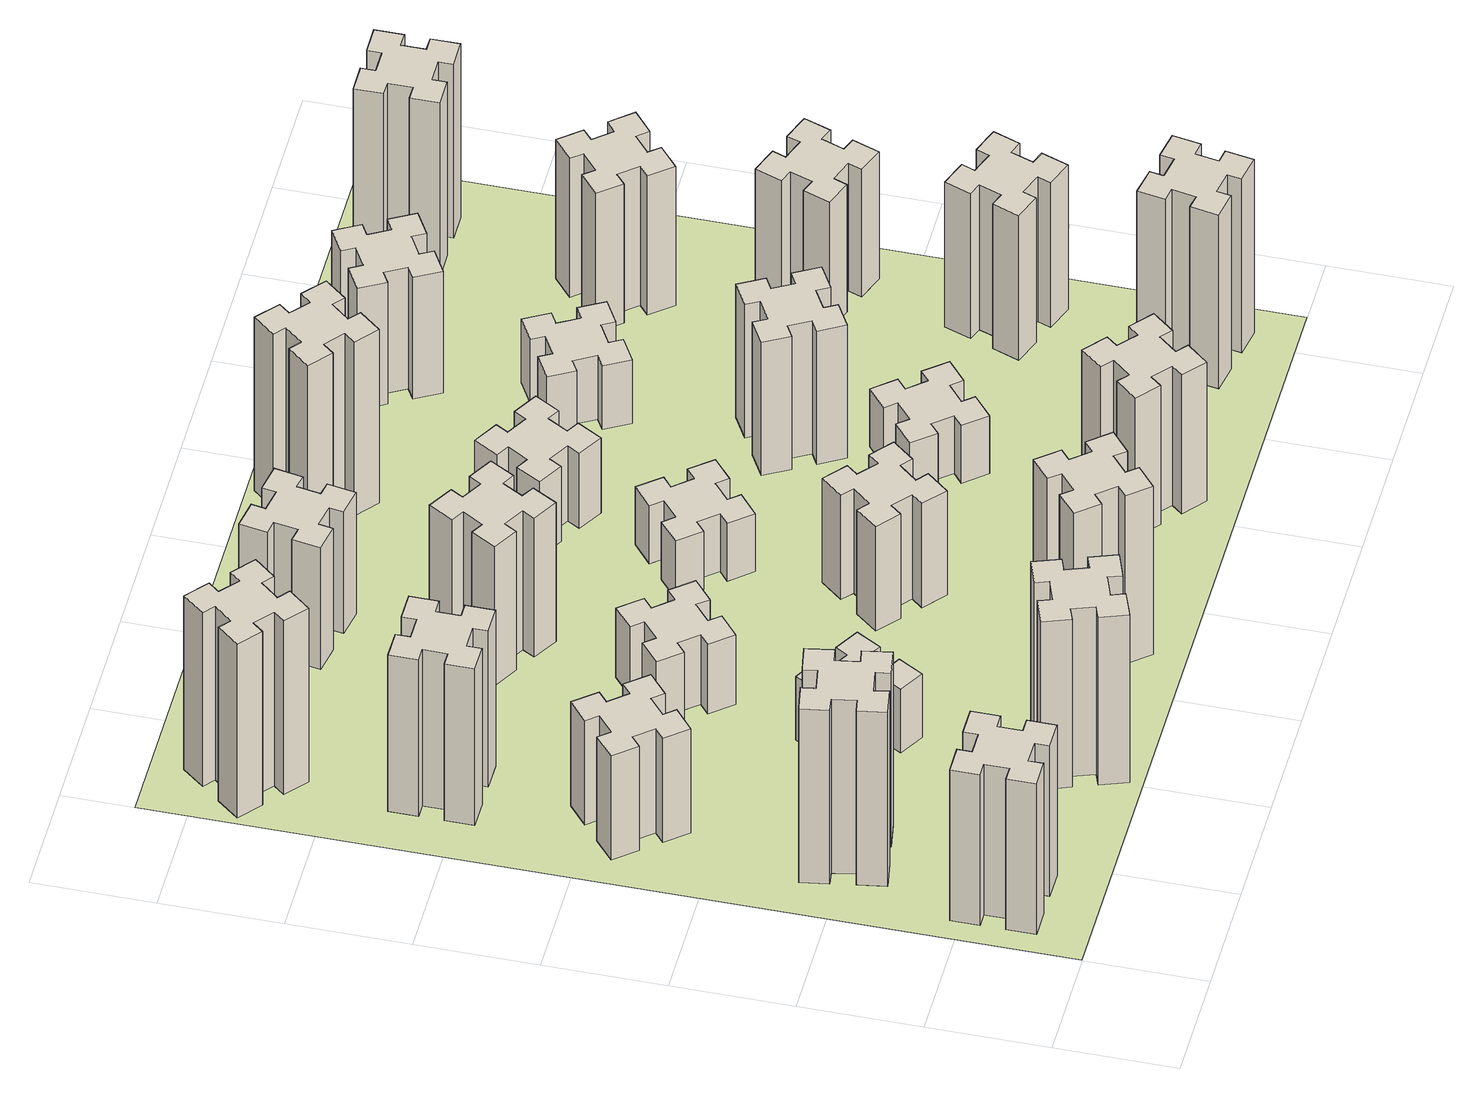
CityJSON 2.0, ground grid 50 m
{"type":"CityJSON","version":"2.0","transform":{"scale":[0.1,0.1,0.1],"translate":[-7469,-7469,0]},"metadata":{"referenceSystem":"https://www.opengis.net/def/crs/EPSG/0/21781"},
"CityObjects":{
"building1":{"type":"Building","attributes":{"class":"1000","function":"1000","usage":"1000","yearOfConstruction":2016,"roofType":"1000","measuredHeight":78,"storeysAboveGround":30,"storeysBelowGround":0},"geometry":[{"type":"Solid","lod":"1","boundaries":[[[[0,1,2,3,4,5,6,7,8,9,10,11,12,13,14,15,16,17,18,19]],[[17,16,20,21]],[[16,15,22,20]],[[15,14,23,22]],[[14,13,24,23]],[[13,12,25,24]],[[12,11,26,25]],[[11,10,27,26]],[[10,9,28,27]],[[9,8,29,28]],[[8,7,30,29]],[[7,6,31,30]],[[6,5,32,31]],[[5,4,33,32]],[[4,3,34,33]],[[3,2,35,34]],[[2,1,36,35]],[[1,0,37,36]],[[0,19,38,37]],[[19,18,39,38]],[[18,17,21,39]],[[24,25,26,27,28,29,30,31,32,33,34,35,36,37,38,39,21,20,22,23]]]]}]},
"building2":{"type":"Building","attributes":{"class":"1000","function":"1000","usage":"1000","yearOfConstruction":2016,"roofType":"1000","measuredHeight":90,"storeysAboveGround":30,"storeysBelowGround":0},"geometry":[{"type":"Solid","lod":"1","boundaries":[[[[40,41,42,43,44,45,46,47,48,49,50,51,52,53,54,55,56,57,58,59]],[[57,56,60,61]],[[56,55,62,60]],[[55,54,63,62]],[[54,53,64,63]],[[53,52,65,64]],[[52,51,66,65]],[[51,50,67,66]],[[50,49,68,67]],[[49,48,69,68]],[[48,47,70,69]],[[47,46,71,70]],[[46,45,72,71]],[[45,44,73,72]],[[44,43,74,73]],[[43,42,75,74]],[[42,41,76,75]],[[41,40,77,76]],[[40,59,78,77]],[[59,58,79,78]],[[58,57,61,79]],[[64,65,66,67,68,69,70,71,72,73,74,75,76,77,78,79,61,60,62,63]]]]}]},
"building3":{"type":"Building","attributes":{"class":"1000","function":"1000","usage":"1000","yearOfConstruction":2016,"roofType":"1000","measuredHeight":54,"storeysAboveGround":30,"storeysBelowGround":0},"geometry":[{"type":"Solid","lod":"1","boundaries":[[[[80,81,82,83,84,85,86,87,88,89,90,91,92,93,94,95,96,97,98,99]],[[97,96,100,101]],[[96,95,102,100]],[[95,94,103,102]],[[94,93,104,103]],[[93,92,105,104]],[[92,91,106,105]],[[91,90,107,106]],[[90,89,108,107]],[[89,88,109,108]],[[88,87,110,109]],[[87,86,111,110]],[[86,85,112,111]],[[85,84,113,112]],[[84,83,114,113]],[[83,82,115,114]],[[82,81,116,115]],[[81,80,117,116]],[[80,99,118,117]],[[99,98,119,118]],[[98,97,101,119]],[[104,105,106,107,108,109,110,111,112,113,114,115,116,117,118,119,101,100,102,103]]]]}]},
"building4":{"type":"Building","attributes":{"class":"1000","function":"1000","usage":"1000","yearOfConstruction":2016,"roofType":"1000","measuredHeight":81,"storeysAboveGround":30,"storeysBelowGround":0},"geometry":[{"type":"Solid","lod":"1","boundaries":[[[[120,121,122,123,124,125,126,127,128,129,130,131,132,133,134,135,136,137,138,139]],[[137,136,140,141]],[[136,135,142,140]],[[135,134,143,142]],[[134,133,144,143]],[[133,132,145,144]],[[132,131,146,145]],[[131,130,147,146]],[[130,129,148,147]],[[129,128,149,148]],[[128,127,150,149]],[[127,126,151,150]],[[126,125,152,151]],[[125,124,153,152]],[[124,123,154,153]],[[123,122,155,154]],[[122,121,156,155]],[[121,120,157,156]],[[120,139,158,157]],[[139,138,159,158]],[[138,137,141,159]],[[144,145,146,147,148,149,150,151,152,153,154,155,156,157,158,159,141,140,142,143]]]]}]},
"building5":{"type":"Building","attributes":{"class":"1000","function":"1000","usage":"1000","yearOfConstruction":2016,"roofType":"1000","measuredHeight":87,"storeysAboveGround":30,"storeysBelowGround":0},"geometry":[{"type":"Solid","lod":"1","boundaries":[[[[160,161,162,163,164,165,166,167,168,169,170,171,172,173,174,175,176,177,178,179]],[[177,176,180,181]],[[176,175,182,180]],[[175,174,183,182]],[[174,173,184,183]],[[173,172,185,184]],[[172,171,186,185]],[[171,170,187,186]],[[170,169,188,187]],[[169,168,189,188]],[[168,167,190,189]],[[167,166,191,190]],[[166,165,192,191]],[[165,164,193,192]],[[164,163,194,193]],[[163,162,195,194]],[[162,161,196,195]],[[161,160,197,196]],[[160,179,198,197]],[[179,178,199,198]],[[178,177,181,199]],[[184,185,186,187,188,189,190,191,192,193,194,195,196,197,198,199,181,180,182,183]]]]}]},
"building6":{"type":"Building","attributes":{"class":"1000","function":"1000","usage":"1000","yearOfConstruction":2016,"roofType":"1000","measuredHeight":90,"storeysAboveGround":30,"storeysBelowGround":0},"geometry":[{"type":"Solid","lod":"1","boundaries":[[[[200,201,202,203,204,205,206,207,208,209,210,211,212,213,214,215,216,217,218,219]],[[217,216,220,221]],[[216,215,222,220]],[[215,214,223,222]],[[214,213,224,223]],[[213,212,225,224]],[[212,211,226,225]],[[211,210,227,226]],[[210,209,228,227]],[[209,208,229,228]],[[208,207,230,229]],[[207,206,231,230]],[[206,205,232,231]],[[205,204,233,232]],[[204,203,234,233]],[[203,202,235,234]],[[202,201,236,235]],[[201,200,237,236]],[[200,219,238,237]],[[219,218,239,238]],[[218,217,221,239]],[[224,225,226,227,228,229,230,231,232,233,234,235,236,237,238,239,221,220,222,223]]]]}]},
"building7":{"type":"Building","attributes":{"class":"1000","function":"1000","usage":"1000","yearOfConstruction":2016,"roofType":"1000","measuredHeight":33,"storeysAboveGround":30,"storeysBelowGround":0},"geometry":[{"type":"Solid","lod":"1","boundaries":[[[[240,241,242,243,244,245,246,247,248,249,250,251,252,253,254,255,256,257,258,259]],[[257,256,260,261]],[[256,255,262,260]],[[255,254,263,262]],[[254,253,264,263]],[[253,252,265,264]],[[252,251,266,265]],[[251,250,267,266]],[[250,249,268,267]],[[249,248,269,268]],[[248,247,270,269]],[[247,246,271,270]],[[246,245,272,271]],[[245,244,273,272]],[[244,243,274,273]],[[243,242,275,274]],[[242,241,276,275]],[[241,240,277,276]],[[240,259,278,277]],[[259,258,279,278]],[[258,257,261,279]],[[264,265,266,267,268,269,270,271,272,273,274,275,276,277,278,279,261,260,262,263]]]]}]},
"building8":{"type":"Building","attributes":{"class":"1000","function":"1000","usage":"1000","yearOfConstruction":2016,"roofType":"1000","measuredHeight":36,"storeysAboveGround":30,"storeysBelowGround":0},"geometry":[{"type":"Solid","lod":"1","boundaries":[[[[280,281,282,283,284,285,286,287,288,289,290,291,292,293,294,295,296,297,298,299]],[[297,296,300,301]],[[296,295,302,300]],[[295,294,303,302]],[[294,293,304,303]],[[293,292,305,304]],[[292,291,306,305]],[[291,290,307,306]],[[290,289,308,307]],[[289,288,309,308]],[[288,287,310,309]],[[287,286,311,310]],[[286,285,312,311]],[[285,284,313,312]],[[284,283,314,313]],[[283,282,315,314]],[[282,281,316,315]],[[281,280,317,316]],[[280,299,318,317]],[[299,298,319,318]],[[298,297,301,319]],[[304,305,306,307,308,309,310,311,312,313,314,315,316,317,318,319,301,300,302,303]]]]}]},
"building9":{"type":"Building","attributes":{"class":"1000","function":"1000","usage":"1000","yearOfConstruction":2016,"roofType":"1000","measuredHeight":87,"storeysAboveGround":30,"storeysBelowGround":0},"geometry":[{"type":"Solid","lod":"1","boundaries":[[[[320,321,322,323,324,325,326,327,328,329,330,331,332,333,334,335,336,337,338,339]],[[337,336,340,341]],[[336,335,342,340]],[[335,334,343,342]],[[334,333,344,343]],[[333,332,345,344]],[[332,331,346,345]],[[331,330,347,346]],[[330,329,348,347]],[[329,328,349,348]],[[328,327,350,349]],[[327,326,351,350]],[[326,325,352,351]],[[325,324,353,352]],[[324,323,354,353]],[[323,322,355,354]],[[322,321,356,355]],[[321,320,357,356]],[[320,339,358,357]],[[339,338,359,358]],[[338,337,341,359]],[[344,345,346,347,348,349,350,351,352,353,354,355,356,357,358,359,341,340,342,343]]]]}]},
"building10":{"type":"Building","attributes":{"class":"1000","function":"1000","usage":"1000","yearOfConstruction":2016,"roofType":"1000","measuredHeight":72,"storeysAboveGround":30,"storeysBelowGround":0},"geometry":[{"type":"Solid","lod":"1","boundaries":[[[[360,361,362,363,364,365,366,367,368,369,370,371,372,373,374,375,376,377,378,379]],[[377,376,380,381]],[[376,375,382,380]],[[375,374,383,382]],[[374,373,384,383]],[[373,372,385,384]],[[372,371,386,385]],[[371,370,387,386]],[[370,369,388,387]],[[369,368,389,388]],[[368,367,390,389]],[[367,366,391,390]],[[366,365,392,391]],[[365,364,393,392]],[[364,363,394,393]],[[363,362,395,394]],[[362,361,396,395]],[[361,360,397,396]],[[360,379,398,397]],[[379,378,399,398]],[[378,377,381,399]],[[384,385,386,387,388,389,390,391,392,393,394,395,396,397,398,399,381,380,382,383]]]]}]},
"building11":{"type":"Building","attributes":{"class":"1000","function":"1000","usage":"1000","yearOfConstruction":2016,"roofType":"1000","measuredHeight":63,"storeysAboveGround":30,"storeysBelowGround":0},"geometry":[{"type":"Solid","lod":"1","boundaries":[[[[400,401,402,403,404,405,406,407,408,409,410,411,412,413,414,415,416,417,418,419]],[[417,416,420,421]],[[416,415,422,420]],[[415,414,423,422]],[[414,413,424,423]],[[413,412,425,424]],[[412,411,426,425]],[[411,410,427,426]],[[410,409,428,427]],[[409,408,429,428]],[[408,407,430,429]],[[407,406,431,430]],[[406,405,432,431]],[[405,404,433,432]],[[404,403,434,433]],[[403,402,435,434]],[[402,401,436,435]],[[401,400,437,436]],[[400,419,438,437]],[[419,418,439,438]],[[418,417,421,439]],[[424,425,426,427,428,429,430,431,432,433,434,435,436,437,438,439,421,420,422,423]]]]}]},
"building12":{"type":"Building","attributes":{"class":"1000","function":"1000","usage":"1000","yearOfConstruction":2016,"roofType":"1000","measuredHeight":54,"storeysAboveGround":30,"storeysBelowGround":0},"geometry":[{"type":"Solid","lod":"1","boundaries":[[[[440,441,442,443,444,445,446,447,448,449,450,451,452,453,454,455,456,457,458,459]],[[457,456,460,461]],[[456,455,462,460]],[[455,454,463,462]],[[454,453,464,463]],[[453,452,465,464]],[[452,451,466,465]],[[451,450,467,466]],[[450,449,468,467]],[[449,448,469,468]],[[448,447,470,469]],[[447,446,471,470]],[[446,445,472,471]],[[445,444,473,472]],[[444,443,474,473]],[[443,442,475,474]],[[442,441,476,475]],[[441,440,477,476]],[[440,459,478,477]],[[459,458,479,478]],[[458,457,461,479]],[[464,465,466,467,468,469,470,471,472,473,474,475,476,477,478,479,461,460,462,463]]]]}]},
"building13":{"type":"Building","attributes":{"class":"1000","function":"1000","usage":"1000","yearOfConstruction":2016,"roofType":"1000","measuredHeight":30,"storeysAboveGround":30,"storeysBelowGround":0},"geometry":[{"type":"Solid","lod":"1","boundaries":[[[[480,481,482,483,484,485,486,487,488,489,490,491,492,493,494,495,496,497,498,499]],[[497,496,500,501]],[[496,495,502,500]],[[495,494,503,502]],[[494,493,504,503]],[[493,492,505,504]],[[492,491,506,505]],[[491,490,507,506]],[[490,489,508,507]],[[489,488,509,508]],[[488,487,510,509]],[[487,486,511,510]],[[486,485,512,511]],[[485,484,513,512]],[[484,483,514,513]],[[483,482,515,514]],[[482,481,516,515]],[[481,480,517,516]],[[480,499,518,517]],[[499,498,519,518]],[[498,497,501,519]],[[504,505,506,507,508,509,510,511,512,513,514,515,516,517,518,519,501,500,502,503]]]]}]},
"building14":{"type":"Building","attributes":{"class":"1000","function":"1000","usage":"1000","yearOfConstruction":2016,"roofType":"1000","measuredHeight":72,"storeysAboveGround":30,"storeysBelowGround":0},"geometry":[{"type":"Solid","lod":"1","boundaries":[[[[520,521,522,523,524,525,526,527,528,529,530,531,532,533,534,535,536,537,538,539]],[[537,536,540,541]],[[536,535,542,540]],[[535,534,543,542]],[[534,533,544,543]],[[533,532,545,544]],[[532,531,546,545]],[[531,530,547,546]],[[530,529,548,547]],[[529,528,549,548]],[[528,527,550,549]],[[527,526,551,550]],[[526,525,552,551]],[[525,524,553,552]],[[524,523,554,553]],[[523,522,555,554]],[[522,521,556,555]],[[521,520,557,556]],[[520,539,558,557]],[[539,538,559,558]],[[538,537,541,559]],[[544,545,546,547,548,549,550,551,552,553,554,555,556,557,558,559,541,540,542,543]]]]}]},
"building15":{"type":"Building","attributes":{"class":"1000","function":"1000","usage":"1000","yearOfConstruction":2016,"roofType":"1000","measuredHeight":39,"storeysAboveGround":30,"storeysBelowGround":0},"geometry":[{"type":"Solid","lod":"1","boundaries":[[[[560,561,562,563,564,565,566,567,568,569,570,571,572,573,574,575,576,577,578,579]],[[577,576,580,581]],[[576,575,582,580]],[[575,574,583,582]],[[574,573,584,583]],[[573,572,585,584]],[[572,571,586,585]],[[571,570,587,586]],[[570,569,588,587]],[[569,568,589,588]],[[568,567,590,589]],[[567,566,591,590]],[[566,565,592,591]],[[565,564,593,592]],[[564,563,594,593]],[[563,562,595,594]],[[562,561,596,595]],[[561,560,597,596]],[[560,579,598,597]],[[579,578,599,598]],[[578,577,581,599]],[[584,585,586,587,588,589,590,591,592,593,594,595,596,597,598,599,581,580,582,583]]]]}]},
"building16":{"type":"Building","attributes":{"class":"1000","function":"1000","usage":"1000","yearOfConstruction":2016,"roofType":"1000","measuredHeight":90,"storeysAboveGround":30,"storeysBelowGround":0},"geometry":[{"type":"Solid","lod":"1","boundaries":[[[[600,601,602,603,604,605,606,607,608,609,610,611,612,613,614,615,616,617,618,619]],[[617,616,620,621]],[[616,615,622,620]],[[615,614,623,622]],[[614,613,624,623]],[[613,612,625,624]],[[612,611,626,625]],[[611,610,627,626]],[[610,609,628,627]],[[609,608,629,628]],[[608,607,630,629]],[[607,606,631,630]],[[606,605,632,631]],[[605,604,633,632]],[[604,603,634,633]],[[603,602,635,634]],[[602,601,636,635]],[[601,600,637,636]],[[600,619,638,637]],[[619,618,639,638]],[[618,617,621,639]],[[624,625,626,627,628,629,630,631,632,633,634,635,636,637,638,639,621,620,622,623]]]]}]},
"building17":{"type":"Building","attributes":{"class":"1000","function":"1000","usage":"1000","yearOfConstruction":2016,"roofType":"1000","measuredHeight":30,"storeysAboveGround":30,"storeysBelowGround":0},"geometry":[{"type":"Solid","lod":"1","boundaries":[[[[640,641,642,643,644,645,646,647,648,649,650,651,652,653,654,655,656,657,658,659]],[[657,656,660,661]],[[656,655,662,660]],[[655,654,663,662]],[[654,653,664,663]],[[653,652,665,664]],[[652,651,666,665]],[[651,650,667,666]],[[650,649,668,667]],[[649,648,669,668]],[[648,647,670,669]],[[647,646,671,670]],[[646,645,672,671]],[[645,644,673,672]],[[644,643,674,673]],[[643,642,675,674]],[[642,641,676,675]],[[641,640,677,676]],[[640,659,678,677]],[[659,658,679,678]],[[658,657,661,679]],[[664,665,666,667,668,669,670,671,672,673,674,675,676,677,678,679,661,660,662,663]]]]}]},
"building18":{"type":"Building","attributes":{"class":"1000","function":"1000","usage":"1000","yearOfConstruction":2016,"roofType":"1000","measuredHeight":69,"storeysAboveGround":30,"storeysBelowGround":0},"geometry":[{"type":"Solid","lod":"1","boundaries":[[[[680,681,682,683,684,685,686,687,688,689,690,691,692,693,694,695,696,697,698,699]],[[697,696,700,701]],[[696,695,702,700]],[[695,694,703,702]],[[694,693,704,703]],[[693,692,705,704]],[[692,691,706,705]],[[691,690,707,706]],[[690,689,708,707]],[[689,688,709,708]],[[688,687,710,709]],[[687,686,711,710]],[[686,685,712,711]],[[685,684,713,712]],[[684,683,714,713]],[[683,682,715,714]],[[682,681,716,715]],[[681,680,717,716]],[[680,699,718,717]],[[699,698,719,718]],[[698,697,701,719]],[[704,705,706,707,708,709,710,711,712,713,714,715,716,717,718,719,701,700,702,703]]]]}]},
"building19":{"type":"Building","attributes":{"class":"1000","function":"1000","usage":"1000","yearOfConstruction":2016,"roofType":"1000","measuredHeight":33,"storeysAboveGround":30,"storeysBelowGround":0},"geometry":[{"type":"Solid","lod":"1","boundaries":[[[[720,721,722,723,724,725,726,727,728,729,730,731,732,733,734,735,736,737,738,739]],[[737,736,740,741]],[[736,735,742,740]],[[735,734,743,742]],[[734,733,744,743]],[[733,732,745,744]],[[732,731,746,745]],[[731,730,747,746]],[[730,729,748,747]],[[729,728,749,748]],[[728,727,750,749]],[[727,726,751,750]],[[726,725,752,751]],[[725,724,753,752]],[[724,723,754,753]],[[723,722,755,754]],[[722,721,756,755]],[[721,720,757,756]],[[720,739,758,757]],[[739,738,759,758]],[[738,737,741,759]],[[744,745,746,747,748,749,750,751,752,753,754,755,756,757,758,759,741,740,742,743]]]]}]},
"building20":{"type":"Building","attributes":{"class":"1000","function":"1000","usage":"1000","yearOfConstruction":2016,"roofType":"1000","measuredHeight":90,"storeysAboveGround":30,"storeysBelowGround":0},"geometry":[{"type":"Solid","lod":"1","boundaries":[[[[760,761,762,763,764,765,766,767,768,769,770,771,772,773,774,775,776,777,778,779]],[[777,776,780,781]],[[776,775,782,780]],[[775,774,783,782]],[[774,773,784,783]],[[773,772,785,784]],[[772,771,786,785]],[[771,770,787,786]],[[770,769,788,787]],[[769,768,789,788]],[[768,767,790,789]],[[767,766,791,790]],[[766,765,792,791]],[[765,764,793,792]],[[764,763,794,793]],[[763,762,795,794]],[[762,761,796,795]],[[761,760,797,796]],[[760,779,798,797]],[[779,778,799,798]],[[778,777,781,799]],[[784,785,786,787,788,789,790,791,792,793,794,795,796,797,798,799,781,780,782,783]]]]}]},
"building21":{"type":"Building","attributes":{"class":"1000","function":"1000","usage":"1000","yearOfConstruction":2016,"roofType":"1000","measuredHeight":63,"storeysAboveGround":30,"storeysBelowGround":0},"geometry":[{"type":"Solid","lod":"1","boundaries":[[[[800,801,802,803,804,805,806,807,808,809,810,811,812,813,814,815,816,817,818,819]],[[817,816,820,821]],[[816,815,822,820]],[[815,814,823,822]],[[814,813,824,823]],[[813,812,825,824]],[[812,811,826,825]],[[811,810,827,826]],[[810,809,828,827]],[[809,808,829,828]],[[808,807,830,829]],[[807,806,831,830]],[[806,805,832,831]],[[805,804,833,832]],[[804,803,834,833]],[[803,802,835,834]],[[802,801,836,835]],[[801,800,837,836]],[[800,819,838,837]],[[819,818,839,838]],[[818,817,821,839]],[[824,825,826,827,828,829,830,831,832,833,834,835,836,837,838,839,821,820,822,823]]]]}]},
"building22":{"type":"Building","attributes":{"class":"1000","function":"1000","usage":"1000","yearOfConstruction":2016,"roofType":"1000","measuredHeight":75,"storeysAboveGround":30,"storeysBelowGround":0},"geometry":[{"type":"Solid","lod":"1","boundaries":[[[[840,841,842,843,844,845,846,847,848,849,850,851,852,853,854,855,856,857,858,859]],[[857,856,860,861]],[[856,855,862,860]],[[855,854,863,862]],[[854,853,864,863]],[[853,852,865,864]],[[852,851,866,865]],[[851,850,867,866]],[[850,849,868,867]],[[849,848,869,868]],[[848,847,870,869]],[[847,846,871,870]],[[846,845,872,871]],[[845,844,873,872]],[[844,843,874,873]],[[843,842,875,874]],[[842,841,876,875]],[[841,840,877,876]],[[840,859,878,877]],[[859,858,879,878]],[[858,857,861,879]],[[864,865,866,867,868,869,870,871,872,873,874,875,876,877,878,879,861,860,862,863]]]]}]},
"building23":{"type":"Building","attributes":{"class":"1000","function":"1000","usage":"1000","yearOfConstruction":2016,"roofType":"1000","measuredHeight":66,"storeysAboveGround":30,"storeysBelowGround":0},"geometry":[{"type":"Solid","lod":"1","boundaries":[[[[880,881,882,883,884,885,886,887,888,889,890,891,892,893,894,895,896,897,898,899]],[[897,896,900,901]],[[896,895,902,900]],[[895,894,903,902]],[[894,893,904,903]],[[893,892,905,904]],[[892,891,906,905]],[[891,890,907,906]],[[890,889,908,907]],[[889,888,909,908]],[[888,887,910,909]],[[887,886,911,910]],[[886,885,912,911]],[[885,884,913,912]],[[884,883,914,913]],[[883,882,915,914]],[[882,881,916,915]],[[881,880,917,916]],[[880,899,918,917]],[[899,898,919,918]],[[898,897,901,919]],[[904,905,906,907,908,909,910,911,912,913,914,915,916,917,918,919,901,900,902,903]]]]}]},
"building24":{"type":"Building","attributes":{"class":"1000","function":"1000","usage":"1000","yearOfConstruction":2016,"roofType":"1000","measuredHeight":72,"storeysAboveGround":30,"storeysBelowGround":0},"geometry":[{"type":"Solid","lod":"1","boundaries":[[[[920,921,922,923,924,925,926,927,928,929,930,931,932,933,934,935,936,937,938,939]],[[937,936,940,941]],[[936,935,942,940]],[[935,934,943,942]],[[934,933,944,943]],[[933,932,945,944]],[[932,931,946,945]],[[931,930,947,946]],[[930,929,948,947]],[[929,928,949,948]],[[928,927,950,949]],[[927,926,951,950]],[[926,925,952,951]],[[925,924,953,952]],[[924,923,954,953]],[[923,922,955,954]],[[922,921,956,955]],[[921,920,957,956]],[[920,939,958,957]],[[939,938,959,958]],[[938,937,941,959]],[[944,945,946,947,948,949,950,951,952,953,954,955,956,957,958,959,941,940,942,943]]]]}]},
"building25":{"type":"Building","attributes":{"class":"1000","function":"1000","usage":"1000","yearOfConstruction":2016,"roofType":"1000","measuredHeight":90,"storeysAboveGround":30,"storeysBelowGround":0},"geometry":[{"type":"Solid","lod":"1","boundaries":[[[[960,961,962,963,964,965,966,967,968,969,970,971,972,973,974,975,976,977,978,979]],[[977,976,980,981]],[[976,975,982,980]],[[975,974,983,982]],[[974,973,984,983]],[[973,972,985,984]],[[972,971,986,985]],[[971,970,987,986]],[[970,969,988,987]],[[969,968,989,988]],[[968,967,990,989]],[[967,966,991,990]],[[966,965,992,991]],[[965,964,993,992]],[[964,963,994,993]],[[963,962,995,994]],[[962,961,996,995]],[[961,960,997,996]],[[960,979,998,997]],[[979,978,999,998]],[[978,977,981,999]],[[984,985,986,987,988,989,990,991,992,993,994,995,996,997,998,999,981,980,982,983]]]]}]},
"landuse1":{"type":"LandUse","attributes":{"name":"plot1","function":"1010"},"geometry":[{"type":"MultiSurface","lod":"1","boundaries":[[[1000,1001,1002,1003]]]}]}
},
"vertices":[
[165,425,0],[165,325,0],[105,325,0],[105,205,0],[225,205,0],[225,265,0],[325,265,0],[325,205,0],[445,205,0],[445,325,0],[385,325,0],[385,425,0],[445,425,0],[445,545,0],[325,545,0],[325,485,0],[225,485,0],[225,545,0],[105,545,0],[105,425,0],[225,485,780],[225,545,780],[325,485,780],[325,545,780],[445,545,780],[445,425,780],[385,425,780],[385,325,780],[445,325,780],[445,205,780],[325,205,780],[325,265,780],[225,265,780],[225,205,780],[105,205,780],[105,325,780],[165,325,780],[165,425,780],[105,425,780],[105,545,780],
[258,1045,0],[276,947,0],[217,937,0],[237,818,0],[356,839,0],[345,898,0],[444,916,0],[454,857,0],[572,877,0],[551,996,0],[492,985,0],[475,1084,0],[534,1094,0],[513,1212,0],[395,1191,0],[405,1132,0],[307,1115,0],[297,1174,0],[178,1153,0],[199,1035,0],[307,1115,900],[297,1174,900],[405,1132,900],[395,1191,900],[513,1212,900],[534,1094,900],[475,1084,900],[492,985,900],[551,996,900],[572,877,900],[454,857,900],[444,916,900],[345,898,900],[356,839,900],[237,818,900],[217,937,900],[276,947,900],[258,1045,900],[199,1035,900],[178,1153,900],
[492,1888,0],[427,1964,0],[473,2003,0],[396,2095,0],[304,2018,0],[343,1972,0],[266,1907,0],[228,1953,0],[136,1876,0],[213,1784,0],[259,1823,0],[323,1746,0],[277,1708,0],[354,1616,0],[446,1693,0],[408,1739,0],[484,1803,0],[523,1757,0],[615,1834,0],[538,1926,0],[484,1803,540],[523,1757,540],[408,1739,540],[446,1693,540],[354,1616,540],[277,1708,540],[323,1746,540],[259,1823,540],[213,1784,540],[136,1876,540],[228,1953,540],[266,1907,540],[343,1972,540],[304,2018,540],[396,2095,540],[473,2003,540],[427,1964,540],[492,1888,540],[538,1926,540],[615,1834,540],
[485,2545,0],[485,2645,0],[545,2645,0],[545,2765,0],[425,2765,0],[425,2705,0],[325,2705,0],[325,2765,0],[205,2765,0],[205,2645,0],[265,2645,0],[265,2545,0],[205,2545,0],[205,2425,0],[325,2425,0],[325,2485,0],[425,2485,0],[425,2425,0],[545,2425,0],[545,2545,0],[425,2485,810],[425,2425,810],[325,2485,810],[325,2425,810],[205,2425,810],[205,2545,810],[265,2545,810],[265,2645,810],[205,2645,810],[205,2765,810],[325,2765,810],[325,2705,810],[425,2705,810],[425,2765,810],[545,2765,810],[545,2645,810],[485,2645,810],[485,2545,810],[545,2545,810],[545,2425,810],
[1125,396,0],[1031,362,0],[1010,418,0],[897,377,0],[939,264,0],[995,285,0],[1029,191,0],[973,170,0],[1014,57,0],[1127,99,0],[1106,155,0],[1200,189,0],[1220,133,0],[1333,174,0],[1292,287,0],[1236,266,0],[1202,360,0],[1258,380,0],[1217,493,0],[1104,452,0],[1202,360,870],[1258,380,870],[1236,266,870],[1292,287,870],[1333,174,870],[1220,133,870],[1200,189,870],[1106,155,870],[1127,99,870],[1014,57,870],[973,170,870],[1029,191,870],[995,285,870],[939,264,870],[897,377,870],[1010,418,870],[1031,362,870],[1125,396,870],[1104,452,870],[1217,493,870],
[384,3387,0],[308,3452,0],[346,3498,0],[254,3575,0],[177,3483,0],[223,3444,0],[159,3368,0],[113,3406,0],[36,3314,0],[128,3237,0],[166,3283,0],[243,3219,0],[204,3173,0],[296,3096,0],[373,3188,0],[327,3226,0],[392,3303,0],[438,3264,0],[515,3356,0],[423,3433,0],[392,3303,900],[438,3264,900],[327,3226,900],[373,3188,900],[296,3096,900],[204,3173,900],[243,3219,900],[166,3283,900],[128,3237,900],[36,3314,900],[113,3406,900],[159,3368,900],[223,3444,900],[177,3483,900],[254,3575,900],[346,3498,900],[308,3452,900],[384,3387,900],[423,3433,900],[515,3356,900],
[1086,1017,0],[1136,1104,0],[1188,1074,0],[1248,1178,0],[1144,1238,0],[1114,1186,0],[1027,1236,0],[1057,1288,0],[953,1348,0],[893,1244,0],[945,1214,0],[895,1127,0],[843,1157,0],[783,1053,0],[887,993,0],[917,1045,0],[1004,995,0],[974,943,0],[1078,883,0],[1138,987,0],[1004,995,330],[974,943,330],[917,1045,330],[887,993,330],[783,1053,330],[843,1157,330],[895,1127,330],[945,1214,330],[893,1244,330],[953,1348,330],[1057,1288,330],[1027,1236,330],[1114,1186,330],[1144,1238,330],[1248,1178,330],[1188,1074,330],[1136,1104,330],[1086,1017,330],[1138,987,330],[1078,883,330],
[1083,1972,0],[1006,1907,0],[968,1953,0],[876,1876,0],[953,1784,0],[999,1823,0],[1063,1746,0],[1017,1708,0],[1094,1616,0],[1186,1693,0],[1148,1739,0],[1224,1803,0],[1263,1757,0],[1355,1834,0],[1278,1926,0],[1232,1888,0],[1167,1964,0],[1213,2003,0],[1136,2095,0],[1044,2018,0],[1167,1964,360],[1213,2003,360],[1232,1888,360],[1278,1926,360],[1355,1834,360],[1263,1757,360],[1224,1803,360],[1148,1739,360],[1186,1693,360],[1094,1616,360],[1017,1708,360],[1063,1746,360],[999,1823,360],[953,1784,360],[876,1876,360],[968,1953,360],[1006,1907,360],[1083,1972,360],[1044,2018,360],[1136,2095,360],
[1639,343,0],[1703,266,0],[1657,228,0],[1734,136,0],[1826,213,0],[1788,259,0],[1864,323,0],[1903,277,0],[1995,354,0],[1918,446,0],[1872,408,0],[1807,484,0],[1853,523,0],[1776,615,0],[1684,538,0],[1723,492,0],[1646,427,0],[1608,473,0],[1516,396,0],[1593,304,0],[1646,427,870],[1608,473,870],[1723,492,870],[1684,538,870],[1776,615,870],[1853,523,870],[1807,484,870],[1872,408,870],[1918,446,870],[1995,354,870],[1903,277,870],[1864,323,870],[1788,259,870],[1826,213,870],[1734,136,870],[1657,228,870],[1703,266,870],[1639,343,870],[1593,304,870],[1516,396,870],
[1314,2666,0],[1227,2716,0],[1257,2768,0],[1153,2828,0],[1093,2724,0],[1145,2694,0],[1095,2607,0],[1043,2637,0],[983,2533,0],[1087,2473,0],[1117,2525,0],[1204,2475,0],[1174,2423,0],[1278,2363,0],[1338,2467,0],[1286,2497,0],[1336,2584,0],[1388,2554,0],[1448,2658,0],[1344,2718,0],[1336,2584,720],[1388,2554,720],[1286,2497,720],[1338,2467,720],[1278,2363,720],[1174,2423,720],[1204,2475,720],[1117,2525,720],[1087,2473,720],[983,2533,720],[1043,2637,720],[1095,2607,720],[1145,2694,720],[1093,2724,720],[1153,2828,720],[1257,2768,720],[1227,2716,720],[1314,2666,720],[1344,2718,720],[1448,2658,720],
[1016,3404,0],[998,3305,0],[939,3316,0],[918,3197,0],[1037,3177,0],[1047,3236,0],[1145,3218,0],[1135,3159,0],[1253,3138,0],[1274,3257,0],[1215,3267,0],[1232,3365,0],[1291,3355,0],[1312,3473,0],[1194,3494,0],[1184,3435,0],[1085,3452,0],[1096,3511,0],[977,3532,0],[957,3414,0],[1085,3452,630],[1096,3511,630],[1184,3435,630],[1194,3494,630],[1312,3473,630],[1291,3355,630],[1232,3365,630],[1215,3267,630],[1274,3257,630],[1253,3138,630],[1135,3159,630],[1145,3218,630],[1047,3236,630],[1037,3177,630],[918,3197,630],[939,3316,630],[998,3305,630],[1016,3404,630],[957,3414,630],[977,3532,630],
[1746,1163,0],[1823,1099,0],[1784,1053,0],[1876,976,0],[1953,1068,0],[1907,1106,0],[1972,1183,0],[2018,1144,0],[2095,1236,0],[2003,1313,0],[1964,1267,0],[1888,1332,0],[1926,1378,0],[1834,1455,0],[1757,1363,0],[1803,1324,0],[1739,1248,0],[1693,1286,0],[1616,1194,0],[1708,1117,0],[1739,1248,540],[1693,1286,540],[1803,1324,540],[1757,1363,540],[1834,1455,540],[1926,1378,540],[1888,1332,540],[1964,1267,540],[2003,1313,540],[2095,1236,540],[2018,1144,540],[1972,1183,540],[1907,1106,540],[1953,1068,540],[1876,976,540],[1784,1053,540],[1823,1099,540],[1746,1163,540],[1708,1117,540],[1616,1194,540],
[1972,1988,0],[1907,2064,0],[1953,2103,0],[1876,2195,0],[1784,2118,0],[1823,2072,0],[1746,2007,0],[1708,2053,0],[1616,1976,0],[1693,1884,0],[1739,1923,0],[1803,1846,0],[1757,1808,0],[1834,1716,0],[1926,1793,0],[1888,1839,0],[1964,1903,0],[2003,1857,0],[2095,1934,0],[2018,2026,0],[1964,1903,300],[2003,1857,300],[1888,1839,300],[1926,1793,300],[1834,1716,300],[1757,1808,300],[1803,1846,300],[1739,1923,300],[1693,1884,300],[1616,1976,300],[1708,2053,300],[1746,2007,300],[1823,2072,300],[1784,2118,300],[1876,2195,300],[1953,2103,300],[1907,2064,300],[1972,1988,300],[2018,2026,300],[2095,1934,300],
[2486,323,0],[2563,259,0],[2524,213,0],[2616,136,0],[2693,228,0],[2647,266,0],[2712,343,0],[2758,304,0],[2835,396,0],[2743,473,0],[2704,427,0],[2628,492,0],[2666,538,0],[2574,615,0],[2497,523,0],[2543,484,0],[2479,408,0],[2433,446,0],[2356,354,0],[2448,277,0],[2479,408,720],[2433,446,720],[2543,484,720],[2497,523,720],[2574,615,720],[2666,538,720],[2628,492,720],[2704,427,720],[2743,473,720],[2835,396,720],[2758,304,720],[2712,343,720],[2647,266,720],[2693,228,720],[2616,136,720],[2524,213,720],[2563,259,720],[2486,323,720],[2448,277,720],[2356,354,720],
[2026,2497,0],[2076,2584,0],[2128,2554,0],[2188,2658,0],[2084,2718,0],[2054,2666,0],[1967,2716,0],[1997,2768,0],[1893,2828,0],[1833,2724,0],[1885,2694,0],[1835,2607,0],[1783,2637,0],[1723,2533,0],[1827,2473,0],[1857,2525,0],[1944,2475,0],[1914,2423,0],[2018,2363,0],[2078,2467,0],[1944,2475,390],[1914,2423,390],[1857,2525,390],[1827,2473,390],[1723,2533,390],[1783,2637,390],[1835,2607,390],[1885,2694,390],[1833,2724,390],[1893,2828,390],[1997,2768,390],[1967,2716,390],[2054,2666,390],[2084,2718,390],[2188,2658,390],[2128,2554,390],[2076,2584,390],[2026,2497,390],[2078,2467,390],[2018,2363,390],
[1746,3383,0],[1823,3319,0],[1784,3273,0],[1876,3196,0],[1953,3288,0],[1907,3326,0],[1972,3403,0],[2018,3364,0],[2095,3456,0],[2003,3533,0],[1964,3487,0],[1888,3552,0],[1926,3598,0],[1834,3675,0],[1757,3583,0],[1803,3544,0],[1739,3468,0],[1693,3506,0],[1616,3414,0],[1708,3337,0],[1739,3468,900],[1693,3506,900],[1803,3544,900],[1757,3583,900],[1834,3675,900],[1926,3598,900],[1888,3552,900],[1964,3487,900],[2003,3533,900],[2095,3456,900],[2018,3364,900],[1972,3403,900],[1907,3326,900],[1953,3288,900],[1876,3196,900],[1784,3273,900],[1823,3319,900],[1746,3383,900],[1708,3337,900],[1616,3414,900],
[2628,1099,0],[2704,1163,0],[2743,1117,0],[2835,1194,0],[2758,1286,0],[2712,1248,0],[2647,1324,0],[2693,1363,0],[2616,1455,0],[2524,1378,0],[2563,1332,0],[2486,1267,0],[2448,1313,0],[2356,1236,0],[2433,1144,0],[2479,1183,0],[2543,1106,0],[2497,1068,0],[2574,976,0],[2666,1053,0],[2543,1106,300],[2497,1068,300],[2479,1183,300],[2433,1144,300],[2356,1236,300],[2448,1313,300],[2486,1267,300],[2563,1332,300],[2524,1378,300],[2616,1455,300],[2693,1363,300],[2647,1324,300],[2712,1248,300],[2758,1286,300],[2835,1194,300],[2743,1117,300],[2704,1163,300],[2628,1099,300],[2666,1053,300],[2574,976,300],
[2475,1744,0],[2525,1657,0],[2473,1627,0],[2533,1523,0],[2637,1583,0],[2607,1635,0],[2694,1685,0],[2724,1633,0],[2828,1693,0],[2768,1797,0],[2716,1767,0],[2666,1854,0],[2718,1884,0],[2658,1988,0],[2554,1928,0],[2584,1876,0],[2497,1826,0],[2467,1878,0],[2363,1818,0],[2423,1714,0],[2497,1826,690],[2467,1878,690],[2584,1876,690],[2554,1928,690],[2658,1988,690],[2718,1884,690],[2666,1854,690],[2716,1767,690],[2768,1797,690],[2828,1693,690],[2724,1633,690],[2694,1685,690],[2607,1635,690],[2637,1583,690],[2533,1523,690],[2473,1627,690],[2525,1657,690],[2475,1744,690],[2423,1714,690],[2363,1818,690],
[2475,2584,0],[2525,2497,0],[2473,2467,0],[2533,2363,0],[2637,2423,0],[2607,2475,0],[2694,2525,0],[2724,2473,0],[2828,2533,0],[2768,2637,0],[2716,2607,0],[2666,2694,0],[2718,2724,0],[2658,2828,0],[2554,2768,0],[2584,2716,0],[2497,2666,0],[2467,2718,0],[2363,2658,0],[2423,2554,0],[2497,2666,330],[2467,2718,330],[2584,2716,330],[2554,2768,330],[2658,2828,330],[2718,2724,330],[2666,2694,330],[2716,2607,330],[2768,2637,330],[2828,2533,330],[2724,2473,330],[2694,2525,330],[2607,2475,330],[2637,2423,330],[2533,2363,330],[2473,2467,330],[2525,2497,330],[2475,2584,330],[2423,2554,330],[2363,2658,330],
[3504,475,0],[3405,492,0],[3416,551,0],[3297,572,0],[3277,454,0],[3336,444,0],[3318,345,0],[3259,356,0],[3238,237,0],[3357,217,0],[3367,276,0],[3465,258,0],[3455,199,0],[3573,178,0],[3594,297,0],[3535,307,0],[3552,405,0],[3611,395,0],[3632,513,0],[3514,534,0],[3552,405,900],[3611,395,900],[3535,307,900],[3594,297,900],[3573,178,900],[3455,199,900],[3465,258,900],[3367,276,900],[3357,217,900],[3238,237,900],[3259,356,900],[3318,345,900],[3336,444,900],[3277,454,900],[3297,572,900],[3416,551,900],[3405,492,900],[3504,475,900],[3514,534,900],[3632,513,900],
[2716,3347,0],[2666,3434,0],[2718,3464,0],[2658,3568,0],[2554,3508,0],[2584,3456,0],[2497,3406,0],[2467,3458,0],[2363,3398,0],[2423,3294,0],[2475,3324,0],[2525,3237,0],[2473,3207,0],[2533,3103,0],[2637,3163,0],[2607,3215,0],[2694,3265,0],[2724,3213,0],[2828,3273,0],[2768,3377,0],[2694,3265,630],[2724,3213,630],[2607,3215,630],[2637,3163,630],[2533,3103,630],[2473,3207,630],[2525,3237,630],[2475,3324,630],[2423,3294,630],[2363,3398,630],[2467,3458,630],[2497,3406,630],[2584,3456,630],[2554,3508,630],[2658,3568,630],[2718,3464,630],[2666,3434,630],[2716,3347,630],[2768,3377,630],[2828,3273,630],
[3351,1029,0],[3445,995,0],[3424,939,0],[3537,897,0],[3578,1010,0],[3522,1031,0],[3556,1125,0],[3612,1104,0],[3653,1217,0],[3540,1258,0],[3520,1202,0],[3426,1236,0],[3447,1292,0],[3334,1333,0],[3293,1220,0],[3349,1200,0],[3315,1106,0],[3259,1127,0],[3217,1014,0],[3330,973,0],[3315,1106,750],[3259,1127,750],[3349,1200,750],[3293,1220,750],[3334,1333,750],[3447,1292,750],[3426,1236,750],[3520,1202,750],[3540,1258,750],[3653,1217,750],[3612,1104,750],[3556,1125,750],[3522,1031,750],[3578,1010,750],[3537,897,750],[3424,939,750],[3445,995,750],[3351,1029,750],[3330,973,750],[3217,1014,750],
[3520,1942,0],[3426,1976,0],[3447,2032,0],[3334,2073,0],[3293,1960,0],[3349,1940,0],[3315,1846,0],[3259,1867,0],[3217,1754,0],[3330,1713,0],[3351,1769,0],[3445,1735,0],[3424,1679,0],[3537,1637,0],[3578,1750,0],[3522,1771,0],[3556,1865,0],[3612,1844,0],[3653,1957,0],[3540,1998,0],[3556,1865,660],[3612,1844,660],[3522,1771,660],[3578,1750,660],[3537,1637,660],[3424,1679,660],[3445,1735,660],[3351,1769,660],[3330,1713,660],[3217,1754,660],[3259,1867,660],[3315,1846,660],[3349,1940,660],[3293,1960,660],[3334,2073,660],[3447,2032,660],[3426,1976,660],[3520,1942,660],[3540,1998,660],[3653,1957,660],
[3119,2563,0],[3183,2486,0],[3137,2448,0],[3214,2356,0],[3306,2433,0],[3268,2479,0],[3344,2543,0],[3383,2497,0],[3475,2574,0],[3398,2666,0],[3352,2628,0],[3287,2704,0],[3333,2743,0],[3256,2835,0],[3164,2758,0],[3203,2712,0],[3126,2647,0],[3088,2693,0],[2996,2616,0],[3073,2524,0],[3126,2647,720],[3088,2693,720],[3203,2712,720],[3164,2758,720],[3256,2835,720],[3333,2743,720],[3287,2704,720],[3352,2628,720],[3398,2666,720],[3475,2574,720],[3383,2497,720],[3344,2543,720],[3268,2479,720],[3306,2433,720],[3214,2356,720],[3137,2448,720],[3183,2486,720],[3119,2563,720],[3073,2524,720],[2996,2616,720],
[3285,3325,0],[3385,3325,0],[3385,3265,0],[3505,3265,0],[3505,3385,0],[3445,3385,0],[3445,3485,0],[3505,3485,0],[3505,3605,0],[3385,3605,0],[3385,3545,0],[3285,3545,0],[3285,3605,0],[3165,3605,0],[3165,3485,0],[3225,3485,0],[3225,3385,0],[3165,3385,0],[3165,3265,0],[3285,3265,0],[3225,3385,900],[3165,3385,900],[3225,3485,900],[3165,3485,900],[3165,3605,900],[3285,3605,900],[3285,3545,900],[3385,3545,900],[3385,3605,900],[3505,3605,900],[3505,3485,900],[3445,3485,900],[3445,3385,900],[3505,3385,900],[3505,3265,900],[3385,3265,900],[3385,3325,900],[3285,3325,900],[3285,3265,900],[3165,3265,900],
[5,3705,0],[3705,3705,0],[3705,5,0],[5,5,0]
]}
